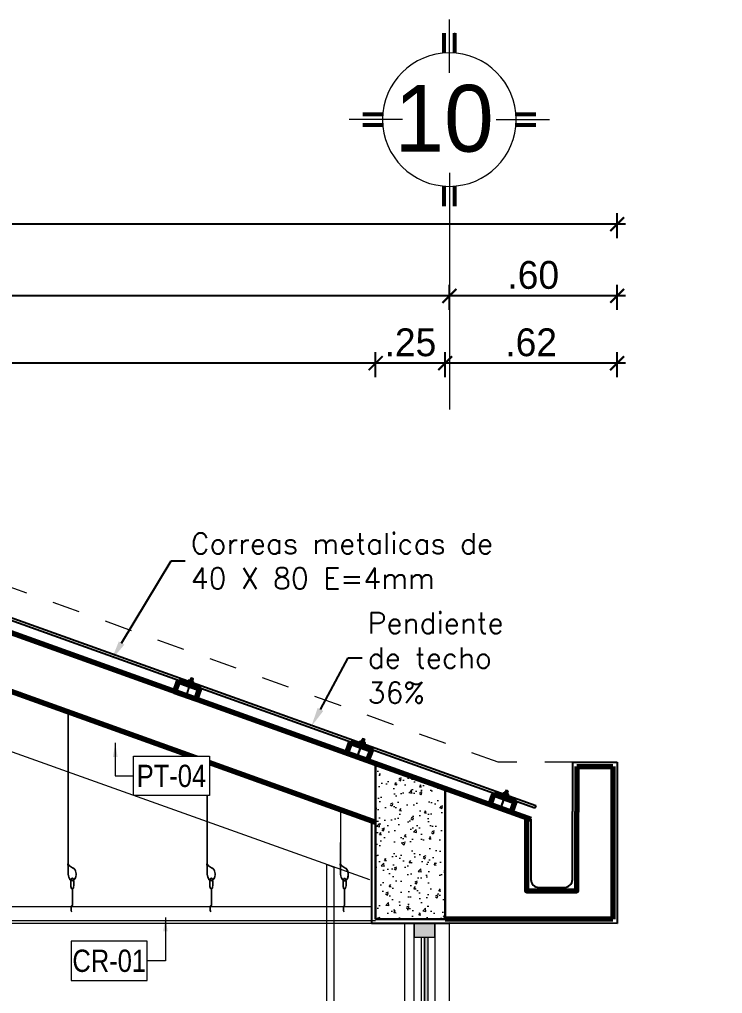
# Model space of a CAD drawing. Header units: millimetres. Extents: x -3570 to 5754, y -12788176 to 1214.
# Drawn here: x 3361.749 to 3364.277, y 1190.029 to 1193.531 of the extents above; entities that cross this region are included whole.
import ezdxf
from ezdxf import colors
from ezdxf.entities.mleader import LeaderData, LeaderLine
from ezdxf.enums import TextEntityAlignment as Align
from ezdxf.math import Vec2, Vec3

# ---------------------------------------------------------------- set-up
doc = ezdxf.new("R2010")
doc.units = ezdxf.units.MM
for name, pattern in [('ACAD_ISO04W100', [30, 24, -3, 0, -3]), ('HIDDEN2', [4.7625, 3.175, -1.5875]), ('TRAZOS1', [0.15, 0.1, -0.05])]:
    doc.linetypes.add(name, pattern=pattern)
for name, color, linetype, lineweight in [('12. VENTANAS.', 142, 'Continuous', 15), ('31. LOSA Y TECHO EN CORTE.', 7, 'Continuous', 30), ('47. MOBILIARIOS.', 253, 'Continuous', 5), ('49. EJES.', 152, 'Continuous', 5), ('55. INDICADORES - TEXTO (SOLO MÓDULOS).', 45, 'Continuous', 5), ('arrandela', 105, 'Continuous', 9), ('COLUMNAS Y PLACAS', 255, 'Continuous', 70), ('COTAS', 7, 'Continuous', 0), ('PROYECCION', 1, 'HIDDEN2', 9), ('SGE_0.05', 8, 'Continuous', 0), ('SGE_0.13', 6, 'Continuous', 13), ('SGE_MUROS BAJOS', 2, 'Continuous', 20), ('SGE_PUERTAS', 1, 'Continuous', 5), ('SGE_TEXTO-CHICOS-03', 3, 'Continuous', 9), ('TEXTOS', 2, 'Continuous', 20), ('TEXTOS-CHICOS-03', 3, 'Continuous', 5)]:
    doc.layers.add(name, color=color, linetype=linetype, lineweight=lineweight)
doc.layers.add('PARA CORTES ARQ', color=251, linetype='Continuous')
doc.styles.add('ESC 1-50 C', font='arial.ttf', dxfattribs={"height": 0.075})
doc.styles.add('nemi', font='GOTHIC.TTF')
doc.styles.add('SIMPLEX 50', font='simplex.shx', dxfattribs={"width": 0.6, "height": 0.08})
doc.styles.add('TEXTOS 20', font='ARIALN.TTF', dxfattribs={"height": 0.08})
doc.dimstyles.new('COTA NEMI', dxfattribs={"dimscale": 0, "dimtxt": 0.1, "dimasz": 0.05, "dimexe": 0.04, "dimexo": 0.1, "dimgap": 0.022, "dimtad": 2, "dimtih": 1, "dimtoh": 1, "dimzin": 5, "dimdsep": 46, "dimtxsty": 'nemi', "dimblk": 'ARCHTICK', "dimcen": 0, "dimdle": 0.03, "dimclrd": 1, "dimclre": 1, "dimclrt": 256, "dimaunit": 1, "dimazin": 0, "dimtfac": 1, "dimtix": 1, "dimtmove": 0, "dimatfit": 3, "dimldrblk": 'ARCHTICK', "dimfxl": 0.05, "dimfxlon": 1, "dimtolj": 1, "dimtzin": 0, "dimlwd": -1, "dimlwe": -1, "dimarcsym": 0})
doc.dimstyles.new('ESC G 1.50', dxfattribs={"dimtxt": 0.08, "dimasz": 0.08, "dimexe": 0.08, "dimexo": 0.05, "dimgap": 0.02, "dimtad": 2, "dimtih": 1, "dimtoh": 1, "dimzin": 1, "dimdsep": 46, "dimtxsty": 'SIMPLEX 50', "dimblk": 'ARCHTICK', "dimcen": 0, "dimdle": 0.06, "dimclrd": 256, "dimclre": 256, "dimclrt": 256, "dimadec": 0, "dimazin": 0, "dimtfac": 1, "dimtix": 1, "dimtmove": 2, "dimatfit": 3, "dimfxl": 0.5, "dimfxlon": 1, "dimlwd": -1, "dimlwe": -1, "dimarcsym": 0})

# ---------------------------------------------------------------- blocks, each defined once
blk = doc.blocks.new('*U340')
at = {"layer": '49. EJES.', "ltscale": 0.01}
for p, q in [((0, 0.9326), (0, 1.1246)), ((-0.0192, 1.0038), (-0.0192, 1.076)), ((0.2392, 0.7838), (0.3114, 0.7838)), ((-0.168, 0.7646), (-0.36, 0.7646)), ((-0.2392, 0.7454), (-0.3114, 0.7454)), ((0.168, 0.7646), (0.36, 0.7646)), ((0, 0.5726), (0, 0.4446)), ((0.0192, 0.5254), (0.0192, 0.4532))]:
    blk.add_line(p, q, dxfattribs=at)
at = {"layer": '49. EJES.'}
blk.add_line((0, 0.4446), (0, -0.2777), dxfattribs=at)
at = {"layer": '49. EJES.', "ltscale": 0.01, "const_width": 0.0144}
for points in [[(-0.0192, 1.0038), (-0.0192, 1.076)], [(0.0192, 1.0038), (0.0192, 1.076)], [(-0.2392, 0.7838), (-0.3114, 0.7838)], [(0.2392, 0.7838), (0.3114, 0.7838)], [(-0.2392, 0.7454), (-0.3114, 0.7454)], [(0.2392, 0.7454), (0.3114, 0.7454)], [(-0.0192, 0.5254), (-0.0192, 0.4532)], [(0.0192, 0.5254), (0.0192, 0.4532)]]:
    blk.add_lwpolyline(points, dxfattribs=at)
at = {"layer": '49. EJES.', "ltscale": 0.01}
blk.add_circle((0, 0.7646), 0.24, dxfattribs=at)
blk = doc.blocks.new('_ArchTick')
at = {"color": 0, "linetype": 'Continuous', "const_width": 0.15}
blk.add_lwpolyline([(-0.5, -0.5), (0.5, 0.5)], dxfattribs=at)
blk = doc.blocks.new('*D385')
at = {"color": 1, "transparency": 16777216}
for p, q in [((3364.9944, 1189.501), (3364.9944, 1190.3108)), ((3365.0342, 1190.2808), (3365.0344, 1190.2808)), ((3364.9444, 1189.531), (3365.0344, 1189.531))]:
    blk.add_line(p, q, dxfattribs=at)
at = {"layer": 'Defpoints', "color": 0, "lineweight": 30, "transparency": 16777216}
for p in [(3363.8977, 1190.2808, 472.209), (3364.9944, 1190.2808), (3364.5412, 1189.531)]:
    blk.add_point(p, dxfattribs=at)
at = {"color": 1, "transparency": 16777216, "xscale": 0.05, "yscale": 0.05, "zscale": 0.05}
for p, rotation in [((3364.9944, 1190.2808), 90), ((3364.9944, 1189.531), 270)]:
    blk.add_blockref('_ArchTick', p, dxfattribs=dict(at, rotation=rotation))
at = {"transparency": 16777216, "insert": (3365.1034, 1189.9059), "char_height": 0.1, "attachment_point": 5, "style": 'nemi'}
blk.add_mtext('\\A1;.75', dxfattribs=at)
blk = doc.blocks.new('*D387')
at = {"color": 1, "transparency": 16777216}
for p, q in [((3363.2948, 1192.4872), (3363.2948, 1192.5772)), ((3363.8977, 1192.4872), (3363.8977, 1192.5772)), ((3363.9277, 1192.5372), (3363.2648, 1192.5372))]:
    blk.add_line(p, q, dxfattribs=at)
at = {"layer": 'Defpoints', "color": 0, "lineweight": 30, "transparency": 16777216}
for p in [(3363.2948, 1192.5372), (3363.2948, 1192.295), (3363.8977, 1190.8599)]:
    blk.add_point(p, dxfattribs=at)
at = {"color": 1, "transparency": 16777216, "xscale": 0.05, "yscale": 0.05, "zscale": 0.05, "rotation": 180}
blk.add_blockref('_ArchTick', (3363.2948, 1192.5372), dxfattribs=at)
at = {"color": 1, "transparency": 16777216, "xscale": 0.05, "yscale": 0.05, "zscale": 0.05}
blk.add_blockref('_ArchTick', (3363.8977, 1192.5372), dxfattribs=at)
at = {"transparency": 16777216, "insert": (3363.5963, 1192.6117), "char_height": 0.1, "attachment_point": 5, "style": 'nemi'}
blk.add_mtext('\\A1;.60', dxfattribs=at)
blk = doc.blocks.new('*D388')
at = {"color": 1, "transparency": 16777216}
for p, q in [((3359.5386, 1192.577), (3359.5386, 1192.5772)), ((3363.2948, 1192.4872), (3363.2948, 1192.5772)), ((3363.3248, 1192.5372), (3359.5086, 1192.5372))]:
    blk.add_line(p, q, dxfattribs=at)
at = {"layer": 'Defpoints', "color": 0, "lineweight": 30, "transparency": 16777216}
for p in [(3359.5386, 1192.5372), (3359.5386, 1192.3984, 99.1142), (3363.2948, 1192.3495)]:
    blk.add_point(p, dxfattribs=at)
at = {"color": 1, "transparency": 16777216, "xscale": 0.05, "yscale": 0.05, "zscale": 0.05, "rotation": 180}
blk.add_blockref('_ArchTick', (3359.5386, 1192.5372), dxfattribs=at)
at = {"color": 1, "transparency": 16777216, "xscale": 0.05, "yscale": 0.05, "zscale": 0.05}
blk.add_blockref('_ArchTick', (3363.2948, 1192.5372), dxfattribs=at)
at = {"transparency": 16777216, "insert": (3361.4167, 1192.6117), "char_height": 0.1, "attachment_point": 5, "style": 'nemi'}
blk.add_mtext('\\A1;3.76', dxfattribs=at)
blk = doc.blocks.new('*D390')
at = {"color": 1, "transparency": 16777216}
for p, q in [((3358.9386, 1192.745), (3358.9386, 1192.835)), ((3363.8977, 1192.745), (3363.8977, 1192.835)), ((3363.9277, 1192.795), (3358.9086, 1192.795))]:
    blk.add_line(p, q, dxfattribs=at)
at = {"layer": 'Defpoints', "color": 0, "lineweight": 30, "transparency": 16777216}
for p in [(3358.9386, 1192.795), (3358.9386, 1191.296), (3363.8977, 1190.8599)]:
    blk.add_point(p, dxfattribs=at)
at = {"color": 1, "transparency": 16777216, "xscale": 0.05, "yscale": 0.05, "zscale": 0.05, "rotation": 180}
blk.add_blockref('_ArchTick', (3358.9386, 1192.795), dxfattribs=at)
at = {"color": 1, "transparency": 16777216, "xscale": 0.05, "yscale": 0.05, "zscale": 0.05}
blk.add_blockref('_ArchTick', (3363.8977, 1192.795), dxfattribs=at)
at = {"transparency": 16777216, "insert": (3361.4182, 1192.8695), "char_height": 0.1, "attachment_point": 5, "style": 'nemi'}
blk.add_mtext('\\A1;4.96', dxfattribs=at)
blk = doc.blocks.new('*D391')
at = {"color": 1, "transparency": 16777216}
for p, q in [((3363.2798, 1192.295), (3363.2798, 1192.335)), ((3363.8977, 1192.245), (3363.8977, 1192.335)), ((3363.9277, 1192.295), (3363.2498, 1192.295))]:
    blk.add_line(p, q, dxfattribs=at)
at = {"layer": 'Defpoints', "color": 0, "lineweight": 30, "transparency": 16777216}
for p in [(3363.2798, 1192.295), (3363.2798, 1192.2492), (3363.8977, 1190.8599)]:
    blk.add_point(p, dxfattribs=at)
at = {"color": 1, "transparency": 16777216, "xscale": 0.05, "yscale": 0.05, "zscale": 0.05, "rotation": 180}
blk.add_blockref('_ArchTick', (3363.2798, 1192.295), dxfattribs=at)
at = {"color": 1, "transparency": 16777216, "xscale": 0.05, "yscale": 0.05, "zscale": 0.05}
blk.add_blockref('_ArchTick', (3363.8977, 1192.295), dxfattribs=at)
at = {"transparency": 16777216, "insert": (3363.5888, 1192.3695), "char_height": 0.1, "attachment_point": 5, "style": 'nemi'}
blk.add_mtext('\\A1;.62', dxfattribs=at)
blk = doc.blocks.new('*D392')
at = {"color": 1, "transparency": 16777216}
for p, q in [((3363.0298, 1192.245), (3363.0298, 1192.335)), ((3363.2798, 1192.245), (3363.2798, 1192.335)), ((3363.3098, 1192.295), (3362.9998, 1192.295))]:
    blk.add_line(p, q, dxfattribs=at)
at = {"layer": 'Defpoints', "color": 0, "lineweight": 30, "transparency": 16777216}
for p in [(3363.0298, 1192.295), (3363.0298, 1191.9834), (3363.2798, 1191.9552)]:
    blk.add_point(p, dxfattribs=at)
at = {"color": 1, "transparency": 16777216, "xscale": 0.05, "yscale": 0.05, "zscale": 0.05, "rotation": 180}
blk.add_blockref('_ArchTick', (3363.0298, 1192.295), dxfattribs=at)
at = {"color": 1, "transparency": 16777216, "xscale": 0.05, "yscale": 0.05, "zscale": 0.05}
blk.add_blockref('_ArchTick', (3363.2798, 1192.295), dxfattribs=at)
at = {"transparency": 16777216, "insert": (3363.1548, 1192.3695), "char_height": 0.1, "attachment_point": 5, "style": 'nemi'}
blk.add_mtext('\\A1;.25', dxfattribs=at)
blk = doc.blocks.new('*D393')
at = {"color": 1, "transparency": 16777216}
for p, q in [((3359.8039, 1192.295), (3359.8039, 1192.335)), ((3363.0298, 1192.245), (3363.0298, 1192.335)), ((3363.0598, 1192.295), (3359.7739, 1192.295))]:
    blk.add_line(p, q, dxfattribs=at)
at = {"layer": 'Defpoints', "color": 0, "lineweight": 30, "transparency": 16777216}
for p in [(3359.8039, 1192.295), (3359.8039, 1192.253), (3363.0298, 1191.9834)]:
    blk.add_point(p, dxfattribs=at)
at = {"color": 1, "transparency": 16777216, "xscale": 0.05, "yscale": 0.05, "zscale": 0.05, "rotation": 180}
blk.add_blockref('_ArchTick', (3359.8039, 1192.295), dxfattribs=at)
at = {"color": 1, "transparency": 16777216, "xscale": 0.05, "yscale": 0.05, "zscale": 0.05}
blk.add_blockref('_ArchTick', (3363.0298, 1192.295), dxfattribs=at)
at = {"transparency": 16777216, "insert": (3361.4168, 1192.3695), "char_height": 0.1, "attachment_point": 5, "style": 'nemi'}
blk.add_mtext('\\A1;3.23', dxfattribs=at)
blk = doc.blocks.new('*U303')
blk.add_wipeout([(0.075, 0.75), (0, 0.75), (0, 0), (0.075, 0)])
at = {"layer": '12. VENTANAS.'}
h = blk.add_hatch(color=251, dxfattribs=at)
h.dxf.hatch_style = 1
h.paths.add_polyline_path([(0, 0.7), (0, 0.75), (0.075, 0.75), (0.075, 0.7)])
at = {"layer": '12. VENTANAS.', "lineweight": 0}
h = blk.add_hatch(color=156, dxfattribs=at)
h.dxf.hatch_style = 1
h.paths.add_polyline_path([(0.0263, 0.7), (0.0263, 0.05), (0.0362, 0.05), (0.0362, 0.7)])
at = {"layer": '12. VENTANAS.'}
h = blk.add_hatch(color=251, dxfattribs=at)
h.dxf.hatch_style = 1
h.paths.add_polyline_path([(0, 0), (0, 0.05), (0.075, 0.05), (0.075, 0)])
at = {"layer": '12. VENTANAS.', "color": 252, "linetype": 'Continuous', "lineweight": 9}
blk.add_lwpolyline([(0.075, 0.05), (0.075, 0.75), (0, 0.75), (0, 0.05)], close=True, dxfattribs=at)
at = {"layer": '12. VENTANAS.', "color": 8, "linetype": 'Continuous', "lineweight": 13}
for points in [[(0, 0.7), (0, 0.75), (0.075, 0.75), (0.075, 0.7)], [(0, 0), (0, 0.05), (0.075, 0.05), (0.075, 0)]]:
    blk.add_lwpolyline(points, close=True, dxfattribs=at)
at = {"layer": '12. VENTANAS.', "color": 150, "lineweight": 5, "ltscale": 0.5}
for points in [[(0.0263, 0.7), (0.0263, 0.05), (0.0362, 0.05), (0.0362, 0.7), (0.0263, 0.7)], [(0.0387, 0.7), (0.0387, 0.05), (0.0487, 0.05), (0.0487, 0.7), (0.0387, 0.7)]]:
    blk.add_lwpolyline(points, dxfattribs=at)
blk = doc.blocks.new('*D397')
at = {"color": 1, "transparency": 16777216}
for p, q in [((3364.9944, 1190.2508), (3364.9944, 1190.8958)), ((3364.9444, 1190.8658), (3365.0344, 1190.8658)), ((3365.0342, 1190.2808), (3365.0344, 1190.2808))]:
    blk.add_line(p, q, dxfattribs=at)
at = {"layer": 'Defpoints', "color": 0, "lineweight": 30, "transparency": 16777216}
for p in [(3364.4745, 1190.8658), (3364.9944, 1190.8658), (3363.8977, 1190.2808, 472.209)]:
    blk.add_point(p, dxfattribs=at)
at = {"color": 1, "transparency": 16777216, "xscale": 0.05, "yscale": 0.05, "zscale": 0.05}
for p, rotation in [((3364.9944, 1190.8658), 90), ((3364.9944, 1190.2808), 270)]:
    blk.add_blockref('_ArchTick', p, dxfattribs=dict(at, rotation=rotation))
at = {"transparency": 16777216, "insert": (3365.1021, 1190.5733), "char_height": 0.1, "attachment_point": 5, "style": 'nemi'}
blk.add_mtext('\\A1;.59', dxfattribs=at)
blk = doc.blocks.new('clavito')
at = {"layer": 'arrandela'}
blk.add_hatch(color=256, dxfattribs=at).paths.add_polyline_path([(-0.0095, 0.0212, 0.225006), (0.0095, 0.0212, 0.225006)])
h = blk.add_hatch(dxfattribs=at)
h.set_pattern_fill('ANSI31', color=256, scale=0.0005, style=0)
h.set_pattern_definition([(45, (960.809015, -308.7578553), (-0.0011225320151, 0.0011225320151), [])])
edge = h.paths.add_edge_path()
edge.add_arc((0.0028, -0.0383), 0.000397, 270, 360, ccw=False)
edge.add_line((0.0028, -0.0387), (0.0028, -0.0387))
edge.add_arc((0.0028, -0.0391), 0.000397, 90, 180)
edge.add_line((0.0024, -0.0391), (0.0024, -0.0882))
edge.add_arc((0, -0.0882), 0.00238, -90, 0, ccw=False)
edge.add_arc((0, -0.0882), 0.00238, 180, 270, ccw=False)
edge.add_line((-0.0024, -0.0882), (-0.0024, -0.0391))
edge.add_arc((-0.0028, -0.0391), 0.000397, 0, 90)
edge.add_line((-0.0028, -0.0387), (-0.0028, -0.0387))
edge.add_arc((-0.0028, -0.0383), 0.000397, 180, 270, ccw=False)
edge.add_arc((0, -0.0258), 0.0129, 255.74962, 284.25038)
for points in [[(-0.0208, 0), (-0.0208, 0.0053), (-0.0095, 0.0122)], [(-0.0208, 0.0053), (0.0208, 0.0053)], [(-0.0208, 0), (0.0208, 0)], [(-0.0095, 0.0276), (-0.0095, 0.0153)], [(-0.0095, 0.0212), (-0.0095, 0.0122)], [(-0.0032, 0.0131), (-0.0032, -0.0383)], [(0.0032, -0.0383), (0.0032, 0.0131)], [(0.0095, 0.0276), (0.0095, 0.0153)], [(0.0095, 0.0212), (0.0095, 0.0122)], [(0.0095, 0.0122), (0.0208, 0.0053), (0.0208, 0)]]:
    blk.add_lwpolyline(points, dxfattribs=at)
blk.add_lwpolyline([(-0.0095, 0.0195), (0.0095, 0.0195), (0.0095, 0.0131), (-0.0095, 0.0131)], close=True, dxfattribs=at)
blk.add_lwpolyline([(0.0032, -0.0383, -0.414214), (0.0028, -0.0387), (0.0028, -0.0387, 0.414214), (0.0024, -0.0391), (0.0024, -0.0882), (0.0024, -0.0882, -0.414214), (0, -0.0905), (0, -0.0905, -0.414214), (-0.0024, -0.0882), (-0.0024, -0.0882), (-0.0024, -0.0391, 0.414214), (-0.0028, -0.0387), (-0.0028, -0.0387, -0.414214), (-0.0032, -0.0383, 0.125003)], format="xyb", close=True, dxfattribs=at)
for centre, radius, start, end in [((0, 0.0075), 0.0222, 64.63861, 115.36139), ((0, 0.0477), 0.0222, 244.63861, 295.36139), ((0, 0.0477), 0.023, 245.58528, 294.41472), ((0, 0.0011), 0.0222, 64.63861, 115.36139), ((0, 0.0413), 0.0222, 244.63861, 295.36139), ((0, 0.0443), 0.0305, 251.82923, 288.17077), ((0, 0.0413), 0.0305, 251.82923, 288.17077)]:
    blk.add_arc(centre, radius, start, end, dxfattribs=at)
blk = doc.blocks.new('x1x01x2xx2')
at = {"layer": '31. LOSA Y TECHO EN CORTE.', "lineweight": 0, "true_color": 0x939598}
h = blk.add_hatch(dxfattribs=at)
h.set_pattern_fill('AR-CONC', color=252, scale=0.00049)
h.set_pattern_definition([(50, (-398.379994, -2095.51684), (0.0892704878, -0.007810152), [0.0093345, -0.1026795]), (355, (-398.37999, -2095.51684), (-0.0172692765, 0.0936178542), [0.0074676, -0.0821438862]), (100.4514447, (-398.372555, -2095.51749), (0.072001211, 0.0858076984), [0.0079331043, -0.08726422]), (46.1842, (-398.37999, -2095.49195), (0.13282873, -0.0206007407), [0.01400175, -0.15401925]), (96.6355576, (-398.36893, -2095.49366), (0.1163280257, 0.121238801), [0.0118996613, -0.130896448]), (351.184151, (-398.38, -2095.49195), (0.116328026, 0.121238801), [0.011201384, -0.1232152686]), (21, (-398.36755, -2095.49817), (0.0742910517, -0.0501099471), [0.0093345, -0.1026795]), (326, (-398.36755, -2095.49817), (0.030282994, 0.0902521034), [0.0074676, -0.0821436]), (71.451445, (-398.36136, -2095.50234), (0.1045740454, 0.0401421568), [0.0079331043, -0.0872640694]), (37.5, (-398.379994, -2095.516837), (0.0015134156, 0.04143196905), [0, -0.08114792, 0, -0.0833882, 0, -0.08245475]), (7.5, (-398.379994, -2095.516837), (0.0327416346, 0.04908848166), [0, -0.04754372, 0, -0.07928102, 0, -0.03142615]), (327.5, (-398.40775, -2095.516837), (0.06643939163, -0.00280708456), [0, -0.031115, 0, -0.0970788, 0, -0.1288161]), (317.5, (-398.420195, -2095.51684), (0.0725832989, 0.0124589806), [0, -0.0404495, 0, -0.06447028, 0, -0.0914781])])
h.paths.add_polyline_path([(1079.3239, 300.5807), (1079.5739, 300.5807), (1079.5739, 301.0505), (1079.3239, 301.1403)])
at = {"color": 251, "true_color": 0x636466}
for p, q in [((1077.7948, 301.7437), (1079.8993, 300.9894)), ((1079.8959, 300.9799), (1077.795, 301.733))]:
    blk.add_line(p, q, dxfattribs=at)
at = {"color": 18, "true_color": 0x000000}
for p, q in [((1080.0318, 301.1446, 118.0523), (1080.0318, 300.9683, 118.0523)), ((1080.0318, 301.1446), (1080.1918, 301.1446)), ((1080.1918, 300.5655, 472.209), (1079.5888, 300.5657))]:
    blk.add_line(p, q, dxfattribs=at)
at = {"color": 18, "true_color": 0x000000, "elevation": 118.0523}
for points in [[(1080.1918, 301.1446), (1080.1918, 300.7502)], [(1080.1918, 301.1446), (1080.1918, 300.5655)]]:
    blk.add_lwpolyline(points, dxfattribs=at)
at = {"color": 251, "true_color": 0x636466}
blk.add_lwpolyline([(1079.8994, 300.9894), (1079.8959, 300.9799)], dxfattribs=at)
at = {"color": 18, "true_color": 0x000000}
for points in [[(1080.0316, 300.7223), (1080.0318, 300.9683)], [(1079.8816, 300.9399), (1079.8816, 300.7228)], [(1079.9104, 300.6946), (1080.0029, 300.6946)]]:
    blk.add_lwpolyline(points, dxfattribs=at)
blk.add_lwpolyline([(1079.8816, 300.7228, 0.380341), (1079.9104, 300.6946), (1080.0001, 300.6946, 0.410247), (1080.0317, 300.723), (1080.0317, 300.7268)], format="xyb", dxfattribs=at)
at = {"layer": 'COLUMNAS Y PLACAS', "color": 9, "true_color": 0xc7c8ca}
for p, q in [((1077.7958, 301.6892), (1079.8816, 300.9399)), ((1077.797, 301.4774), (1079.3239, 300.9289)), ((1080.0468, 301.1296, -34901.5225), (1080.0468, 300.9655, -1052136.1101)), ((1080.0468, 301.1296, 0), (1080.1768, 301.1296, 0)), ((1080.1768, 301.1296, 118.0523), (1080.1768, 300.5805, 118.0523)), ((1080.1768, 300.5805, 118.0523), (1079.5739, 300.5807))]:
    blk.add_line(p, q, dxfattribs=at)
at = {"layer": 'COLUMNAS Y PLACAS', "lineweight": -3}
for p, q in [((1080.0468, 301.1296, 118.0523), (1080.0468, 300.9683, 118.0523)), ((1080.0468, 301.1296), (1080.1768, 301.1296))]:
    blk.add_line(p, q, dxfattribs=at)
at = {"layer": 'COLUMNAS Y PLACAS', "color": 9, "true_color": 0xc7c8ca}
for points in [[(1078.6152, 301.4359), (1078.6905, 301.4089), (1078.677, 301.3713), (1078.6017, 301.3983), (1078.6152, 301.4359)], [(1079.2333, 301.2153), (1079.3086, 301.1882), (1079.2951, 301.1506), (1079.2198, 301.1776), (1079.2333, 301.2153)], [(1079.7488, 301.0301), (1079.8241, 301.0031), (1079.8106, 300.9654), (1079.7353, 300.9924), (1079.7488, 301.0301)], [(1079.8666, 300.9459), (1079.8666, 300.6824), (1080.0466, 300.6824), (1080.0468, 300.9683)]]:
    blk.add_lwpolyline(points, dxfattribs=at)
at = {"layer": 'COTAS', "color": 9, "true_color": 0xc7c8ca}
for points in [[(1078.0467, 301.398), (1078.0478, 301.3984)], [(1079.324, 300.6536), (1079.3239, 300.6537)]]:
    blk.add_lwpolyline(points, dxfattribs=at)
at = {"layer": 'PARA CORTES ARQ', "color": 1, "lineweight": 30}
blk.add_lwpolyline([(1079.3239, 301.1403), (1079.3239, 300.5807), (1079.5739, 300.5807), (1079.5739, 301.0505)], close=True, dxfattribs=at)
at = {"layer": 'PARA CORTES ARQ', "color": 3}
blk.add_lwpolyline([(1079.3093, 300.9341), (1079.3089, 300.5657), (1079.5889, 300.5657), (1079.5889, 300.5657)], dxfattribs=at)
at = {"layer": 'PROYECCION', "linetype": 'TRAZOS1'}
blk.add_line((1079.7641, 301.1446), (1077.7998, 301.8501), dxfattribs=at)
blk.add_lwpolyline([(1080.0318, 301.1446), (1079.7641, 301.1446)], dxfattribs=at)
at = {"layer": 'SGE_0.05', "lineweight": 0}
blk.add_lwpolyline([(1079.3239, 300.6259), (1079.324, 300.6259)], dxfattribs=at)
at = {"layer": 'SGE_0.13', "color": 251, "lineweight": 0, "true_color": 0x636466}
blk.add_arc((1080.0015, 300.7248), 0.0302, 272.6681, 355.2733, dxfattribs=at)
at = {"layer": 'arrandela'}
for p, xscale, yscale, zscale, rotation in [((1078.6596, 301.434), -0.5000000000000019, 0.5000000000000019, 0.500000000000002, 341.9270383155206), ((1079.2759, 301.2156), 0.5000000000000018, 0.5000000000000018, 0.5000000000000018, 340.2582761806129), ((1079.7911, 301.0296), 0.5000000000000018, 0.5000000000000018, 0.5000000000000018, 340.2582761806129)]:
    blk.add_blockref('clavito', p, dxfattribs=dict(at, xscale=xscale, yscale=yscale, zscale=zscale, rotation=rotation))
at = {"layer": 'SGE_TEXTO-CHICOS-03'}
ml = blk.add_multileader_mtext('Standard', dxfattribs=at)
ml.set_content('{\\Fromans|c0;Correas metalicas de 40 X 80\\~E=4mm}', color=256, style='ESC 1-50 C')
ml.set_leader_properties()
ml.build(insert=Vec2(0, 0))
ml.multileader.update_dxf_attribs({"text_left_attachment_type": 2, "text_right_attachment_type": 2, "dogleg_length": 0.1, "arrow_head_size": 0.07})
ctx = ml.context
ctx.base_point, ctx.char_height, ctx.arrow_head_size, ctx.landing_gap_size, ctx.plane_origin = Vec3(1078.6394, 301.8688, -99722446.6615), 0.075, 0.07, 0.02, Vec3(1078.6712, 301.6298, -99722446.6615)
ctx.left_attachment, ctx.right_attachment = 2, 2
notes = []
notes.append((ctx, [(1, (1, 1, 0), (1078.5894, 301.8688, -99722446.6615), (1, 0), 0.05, [(0, [(1078.3742, 301.5134, -99722446.6615)], 0, [])])]))
ctx.mtext.insert, ctx.mtext.width, ctx.mtext.flow_direction = Vec3(1078.6594, 301.9688, -99722446.6615), 1.247246, 5
ml = blk.add_multileader_mtext('Standard', dxfattribs=at)
ml.set_content('{\\Fromans|c0;Pendiente de techo 36%} ', color=256, style='ESC 1-50 C')
ml.set_leader_properties()
ml.build(insert=Vec2(0, 0))
ml.multileader.update_dxf_attribs({"text_left_attachment_type": 2, "text_right_attachment_type": 2, "dogleg_length": 0.1, "arrow_head_size": 0.07})
ctx = ml.context
ctx.base_point, ctx.char_height, ctx.arrow_head_size, ctx.landing_gap_size, ctx.plane_origin = Vec3(1079.2752, 301.5203, -99722347.5473), 0.075, 0.07, 0.02, Vec3(1079.3071, 301.2813, -99722347.5473)
ctx.left_attachment, ctx.right_attachment = 2, 2
notes.append((ctx, [(1, (1, 1, 0), (1079.2252, 301.5203, -99722347.5473), (1, 0), 0.05, [(0, [(1079.0925, 301.2731, -99722347.5473)], 0, [])])]))
ctx.mtext.insert, ctx.mtext.width, ctx.mtext.flow_direction = Vec3(1079.2952, 301.6828, -99722347.5473), 0.692848, 5
for ctx, leaders in notes:
    for number, flags, end, landing, length, lines in leaders:
        leader = LeaderData()
        leader.index, (leader.has_last_leader_line, leader.has_dogleg_vector, leader.attachment_direction) = number, flags
        leader.last_leader_point, leader.dogleg_vector, leader.dogleg_length = Vec3(end), Vec3(landing), length
        for number, points, colour, breaks in lines:
            line = LeaderLine()
            line.index, line.vertices, line.color, line.breaks = number, Vec3.list(points), colors.encode_raw_color(colour), breaks
            leader.lines.append(line)
        ctx.leaders.append(leader)
blk = doc.blocks.new('*U323')
blk.add_wipeout([(-0.3912, -0.1587), (-0.3912, -0.3006), (-0.1184, -0.3006), (-0.1184, -0.1587)]).dxf.layer = '55. INDICADORES - TEXTO (SOLO MÓDULOS).'
at = {"layer": '55. INDICADORES - TEXTO (SOLO MÓDULOS).'}
blk.add_lwpolyline([(-0.3912, -0.3006), (-0.1184, -0.3006), (-0.1184, -0.1587), (-0.3912, -0.1587)], close=True, dxfattribs=at)
at = {"layer": '55. INDICADORES - TEXTO (SOLO MÓDULOS).', "style": 'TEXTOS 20'}
blk.add_attdef('ITEM', text='', height=0.08, dxfattribs=at).set_placement((-0.2548, -0.2297), align=Align.MIDDLE_CENTER)
at = {"layer": '55. INDICADORES - TEXTO (SOLO MÓDULOS).'}
blk.add_leader([(-0.0529, -0.0744), (-0.0529, -0.2297), (-0.1184, -0.2297)], dimstyle='ESC G 1.50', override={"dimasz": 0.05}, dxfattribs=at)
blk = doc.blocks.new('*U306')
blk.add_wipeout([(-0.3912, -0.1587), (-0.3912, -0.3006), (-0.1184, -0.3006), (-0.1184, -0.1587)]).dxf.layer = '55. INDICADORES - TEXTO (SOLO MÓDULOS).'
at = {"layer": '55. INDICADORES - TEXTO (SOLO MÓDULOS).'}
blk.add_lwpolyline([(-0.3912, -0.3006), (-0.1184, -0.3006), (-0.1184, -0.1587), (-0.3912, -0.1587)], close=True, dxfattribs=at)
at = {"layer": '55. INDICADORES - TEXTO (SOLO MÓDULOS).', "style": 'TEXTOS 20'}
blk.add_attdef('ITEM', text='', height=0.08, dxfattribs=at).set_placement((-0.2548, -0.2297), align=Align.MIDDLE_CENTER)
at = {"layer": '55. INDICADORES - TEXTO (SOLO MÓDULOS).'}
blk.add_leader([(-0.0529, -0.1112), (-0.0529, -0.2297), (-0.1184, -0.2297)], dimstyle='ESC G 1.50', override={"dimasz": 0.05}, dxfattribs=at)

msp = doc.modelspace()

# ---------------------------------------------------------------- linework, layer by layer
at = {"layer": 'COTAS', "color": 9, "true_color": 0xc7c8ca}
for p, q in [((3363.1348, 1189.531), (3363.1348, 1190.281)), ((3363.2948, 1189.531), (3363.2948, 1190.281))]:
    msp.add_line(p, q, dxfattribs=at)
msp.add_lwpolyline([(3363.0086, 1190.437), (3361.4885, 1190.9803)], dxfattribs=at)
msp.add_lwpolyline([(3362.8798, 1187.431), (3362.8548, 1187.431), (3362.8548, 1190.492), (3362.8798, 1190.483)], close=True, dxfattribs=at)
at = {"layer": 'SGE_0.05', "lineweight": 0}
msp.add_lwpolyline([(3361.3691, 1190.3412), (3363.0149, 1190.3412)], dxfattribs=at)
at = {"layer": 'SGE_MUROS BAJOS'}
for points in [[(3361.3691, 1190.291), (3363.0298, 1190.2913)], [(3361.3691, 1190.281), (3363.0298, 1190.281)]]:
    msp.add_lwpolyline(points, dxfattribs=at)
at = {"layer": 'SGE_PUERTAS', "transparency": 16777216}
for p, q in [((3361.9235, 1191.0397), (3361.9235, 1190.4572)), ((3361.9246, 1191.0393), (3361.9246, 1190.4572)), ((3362.4232, 1190.8611), (3362.4232, 1190.4572)), ((3362.4243, 1190.8607), (3362.4243, 1190.4572)), ((3362.903, 1190.6895), (3362.9023, 1190.457)), ((3362.9036, 1190.6893), (3362.9034, 1190.457)), ((3361.943, 1190.4782), (3361.922, 1190.4918)), ((3361.9224, 1190.4953), (3361.9267, 1190.4928)), ((3361.9224, 1190.4928), (3361.9269, 1190.4903)), ((3361.9269, 1190.4903), (3361.9438, 1190.4796)), ((3362.4427, 1190.4782), (3362.4217, 1190.4918)), ((3362.4221, 1190.4928), (3362.4267, 1190.4903)), ((3362.4222, 1190.4953), (3362.4265, 1190.4928)), ((3362.4267, 1190.4903), (3362.4435, 1190.4796)), ((3362.9218, 1190.478), (3362.9008, 1190.4915)), ((3362.9013, 1190.4951), (3362.9056, 1190.4926)), ((3362.9013, 1190.4925), (3362.9058, 1190.49)), ((3362.9058, 1190.49), (3362.9227, 1190.4794)), ((3361.9384, 1190.4036), (3361.9384, 1190.3459)), ((3361.9395, 1190.4034), (3361.9395, 1190.3448)), ((3362.4381, 1190.4036), (3362.4381, 1190.3459)), ((3362.4392, 1190.4034), (3362.4392, 1190.3448)), ((3362.9172, 1190.4034), (3362.9172, 1190.3457)), ((3362.9184, 1190.4032), (3362.9184, 1190.3446))]:
    msp.add_line(p, q, dxfattribs=at)
for centre, radius, start, end in [((3361.9221, 1190.4923), 0.000552, 61.0434, 250.3828), ((3361.9226, 1190.4947), 0.000658, 101.6847, 251.5706), ((3361.9804, 1190.5935), 0.1151, 239.7047, 242.6061), ((3361.9272, 1190.4907), 0.000559, 241.0434, 62.1435), ((3362.4219, 1190.4923), 0.000552, 61.0434, 250.3828), ((3362.4223, 1190.4947), 0.000658, 101.6847, 251.5706), ((3362.4802, 1190.5935), 0.1151, 239.7047, 242.6061), ((3362.4269, 1190.4907), 0.000559, 241.0434, 62.1435), ((3362.901, 1190.492), 0.000552, 61.0434, 250.3828), ((3362.9014, 1190.4945), 0.000658, 101.6847, 251.5706), ((3362.9593, 1190.5933), 0.1151, 239.7047, 242.6061), ((3362.9061, 1190.4905), 0.000559, 241.0434, 62.1435)]:
    msp.add_arc(centre, radius, start, end, dxfattribs=at)
for centre in [(3361.9393, 1190.4237), (3362.439, 1190.4237), (3362.9182, 1190.4235)]:
    msp.add_ellipse(centre, major_axis=(0.0002, -0.0192), ratio=0.235694, dxfattribs=at)
for centre in [(3361.9393, 1190.3328), (3362.4391, 1190.3328), (3362.9182, 1190.3326)]:
    msp.add_ellipse(centre, major_axis=(0.0001, -0.012), ratio=0.377191, start_param=3.087969, end_param=5.685396, dxfattribs=at)
for points, knots in [([(3361.9235, 1190.4572, 0), (3361.9238, 1190.4437, 0), (3361.9326, 1190.431, 0), (3361.9488, 1190.436, 0), (3361.9539, 1190.4464, 0), (3361.9539, 1190.4572, 0), (3361.9539, 1190.4654, 0), (3361.9511, 1190.4735, 0), (3361.9456, 1190.4786, 0), (3361.9447, 1190.4792, 0), (3361.9438, 1190.4796, 0)], [1.572154, 1.572154, 1.572154, 1.572154, 3.330309, 3.330309, 4.712389, 4.712389, 4.712389, 5.763453, 5.763453, 5.956191, 5.956191, 5.956191, 5.956191]), ([(3361.9246, 1190.4572, 0), (3361.9248, 1190.4491, 0), (3361.929, 1190.4418, 0), (3361.9416, 1190.4294, 0), (3361.9542, 1190.4442, 0), (3361.9519, 1190.469, 0), (3361.9478, 1190.4757, 0), (3361.943, 1190.4782, 0)], [1.572154, 1.572154, 1.572154, 1.572154, 2.667816, 2.667816, 4.859141, 4.859141, 5.990268, 5.990268, 5.990268, 5.990268]), ([(3362.4232, 1190.4572, 0), (3362.4235, 1190.4437, 0), (3362.4323, 1190.431, 0), (3362.4485, 1190.436, 0), (3362.4537, 1190.4464, 0), (3362.4537, 1190.4572, 0), (3362.4537, 1190.4654, 0), (3362.4508, 1190.4735, 0), (3362.4453, 1190.4786, 0), (3362.4445, 1190.4792, 0), (3362.4435, 1190.4796, 0)], [1.572154, 1.572154, 1.572154, 1.572154, 3.330309, 3.330309, 4.712389, 4.712389, 4.712389, 5.763453, 5.763453, 5.956191, 5.956191, 5.956191, 5.956191]), ([(3362.4243, 1190.4572, 0), (3362.4245, 1190.4491, 0), (3362.4288, 1190.4418, 0), (3362.4414, 1190.4294, 0), (3362.454, 1190.4442, 0), (3362.4516, 1190.469, 0), (3362.4475, 1190.4757, 0), (3362.4427, 1190.4782, 0)], [1.572154, 1.572154, 1.572154, 1.572154, 2.667816, 2.667816, 4.859141, 4.859141, 5.990268, 5.990268, 5.990268, 5.990268]), ([(3362.9024, 1190.457), (3362.9027, 1190.4435), (3362.9115, 1190.4308), (3362.9277, 1190.4358), (3362.9328, 1190.4462), (3362.9328, 1190.457), (3362.9328, 1190.4652), (3362.93, 1190.4733), (3362.9245, 1190.4783), (3362.9236, 1190.4789), (3362.9227, 1190.4794)], [1.572154, 1.572154, 1.572154, 1.572154, 3.330309, 3.330309, 4.712389, 4.712389, 4.712389, 5.763453, 5.763453, 5.956191, 5.956191, 5.956191, 5.956191]), ([(3362.9035, 1190.457), (3362.9037, 1190.4489), (3362.9079, 1190.4415), (3362.9205, 1190.4292), (3362.9331, 1190.4439), (3362.9307, 1190.4687), (3362.9267, 1190.4755), (3362.9218, 1190.478)], [1.572154, 1.572154, 1.572154, 1.572154, 2.667816, 2.667816, 4.859141, 4.859141, 5.990268, 5.990268, 5.990268, 5.990268]), ([(3361.9395, 1190.4034, 0), (3361.9414, 1190.4034, 0), (3361.9423, 1190.4053, 0), (3361.9447, 1190.4126, 0), (3361.9453, 1190.4219, 0), (3361.9438, 1190.4395, 0), (3361.9405, 1190.4474, 0), (3361.9341, 1190.4389, 0), (3361.9331, 1190.4277, 0), (3361.9345, 1190.4101, 0), (3361.9355, 1190.4034, 0), (3361.9395, 1190.4034, 0)], [0, 0, 0, 0, 0.608221, 0.608221, 1.886298, 1.886298, 3.448119, 3.448119, 5.00994, 5.00994, 6.283185, 6.283185, 6.283185, 6.283185]), ([(3362.4392, 1190.4034, 0), (3362.4411, 1190.4034, 0), (3362.442, 1190.4053, 0), (3362.4445, 1190.4126, 0), (3362.4451, 1190.4219, 0), (3362.4436, 1190.4395, 0), (3362.4402, 1190.4474, 0), (3362.4338, 1190.4389, 0), (3362.4328, 1190.4277, 0), (3362.4343, 1190.4101, 0), (3362.4353, 1190.4034, 0), (3362.4392, 1190.4034, 0)], [0, 0, 0, 0, 0.608221, 0.608221, 1.886298, 1.886298, 3.448119, 3.448119, 5.00994, 5.00994, 6.283185, 6.283185, 6.283185, 6.283185]), ([(3362.9184, 1190.4032), (3362.9202, 1190.4032), (3362.9212, 1190.405), (3362.9236, 1190.4124), (3362.9242, 1190.4217), (3362.9227, 1190.4393), (3362.9194, 1190.4472), (3362.9129, 1190.4387), (3362.912, 1190.4275), (3362.9134, 1190.4098), (3362.9144, 1190.4031), (3362.9184, 1190.4032)], [0, 0, 0, 0, 0.608221, 0.608221, 1.886298, 1.886298, 3.448119, 3.448119, 5.00994, 5.00994, 6.283185, 6.283185, 6.283185, 6.283185])]:
    msp.add_open_spline(points, degree=3, knots=knots, dxfattribs=at)
for points in [[(3361.9384, 1190.3459), (3361.9332, 1190.3438), (3361.9322, 1190.3277), (3361.9363, 1190.3224)], [(3362.4381, 1190.3459), (3362.4329, 1190.3438), (3362.432, 1190.3277), (3362.436, 1190.3224)], [(3362.9172, 1190.3457), (3362.9121, 1190.3436), (3362.9111, 1190.3275), (3362.9152, 1190.3222)], [(3362.9172, 1190.3457), (3362.9121, 1190.3436), (3362.9111, 1190.3275), (3362.9152, 1190.3222)], [(3362.9172, 1190.3457), (3362.9121, 1190.3436), (3362.9111, 1190.3275), (3362.9152, 1190.3222)], [(3362.9172, 1190.3457), (3362.9121, 1190.3436), (3362.9111, 1190.3275), (3362.9152, 1190.3222)]]:
    msp.add_open_spline(points, degree=3, dxfattribs=at)

# ---------------------------------------------------------------- block references
at = {"layer": '47. MOBILIARIOS.', "xscale": -1}
msp.add_blockref('*U303', (3363.2431, 1189.531), dxfattribs=at)
at = {"layer": 'TEXTOS', "linetype": 'ACAD_ISO04W100', "xscale": -1}
msp.add_blockref('*U340', (3363.2948, 1192.4063), dxfattribs=at)

# ---------------------------------------------------------------- texts
at = {"layer": 'TEXTOS-CHICOS-03', "ltscale": 0.01, "style": 'nemi'}
msp.add_text('10', height=0.24, dxfattribs=at).set_placement((3363.0973, 1193.0556))

# ---------------------------------------------------------------- dimensions: what is measured, and where the dimension line sits
at = {"color": 217, "true_color": 0x93278f}
for base, p1, p2, angle, picture, middle in [((3358.9386, 1192.795), (3363.8977, 1190.8599), (3358.9386, 1191.296), 180, '*D390', (3361.4182, 1192.8695)), ((3359.5386, 1192.5372), (3363.2948, 1192.3495), (3359.5386, 1192.3984, 99.1142), 180, '*D388', (3361.4167, 1192.6117)), ((3363.2948, 1192.5372), (3363.8977, 1190.8599), (3363.2948, 1192.295), 180, '*D387', (3363.5963, 1192.6117)), ((3364.99439, 1190.86578), (3363.89771, 1190.28076, 472.20902), (3364.47455, 1190.86578), 90, '*D397', (3365.10208, 1190.57327)), ((3364.9944, 1190.2808), (3364.5412, 1189.531), (3363.8977, 1190.2808, 472.209), 90, '*D385', (3365.1034, 1189.9059))]:
    dim = msp.add_linear_dim(base=base, p1=p1, p2=p2, angle=angle, dimstyle='COTA NEMI', override={"dimscale": 1}, dxfattribs=at)
    dim.commit()
    dim.dimension.update_dxf_attribs({"geometry": picture, "text_midpoint": middle})
for base, p1, p2, picture, middle in [((3359.8039, 1192.295), (3363.0298, 1191.9834), (3359.8039, 1192.253), '*D393', (3361.4168, 1192.3695)), ((3363.2798, 1192.295), (3363.8977, 1190.8599), (3363.2798, 1192.2492), '*D391', (3363.5888, 1192.3695))]:
    dim = msp.add_linear_dim(base=base, p1=p1, p2=p2, dimstyle='COTA NEMI', override={"dimscale": 1}, dxfattribs=at)
    dim.commit()
    dim.dimension.update_dxf_attribs({"geometry": picture, "text_midpoint": middle})
dim = msp.add_linear_dim(base=(3363.0298, 1192.295), p1=(3363.2798, 1191.9552), p2=(3363.0298, 1191.9834), dimstyle='COTA NEMI', override={"dimscale": 1}, dxfattribs=at)
dim.commit()
dim.dimension.update_dxf_attribs({"geometry": '*D392', "text_midpoint": (3363.1548, 1192.295), "dimtype": 160})

# ---------------------------------------------------------------- next in the draw order: block references
msp.add_blockref('x1x01x2xx2', (2283.7059, 889.7153), dxfattribs=at)

# ---------------------------------------------------------------- next in the draw order: block references
at = {"layer": '55. INDICADORES - TEXTO (SOLO MÓDULOS).'}
ref = msp.add_blockref('*U306', (3362.0409, 1191.0408), dxfattribs=dict(at, xscale=-1))
ref.add_attrib('ITEM', 'PT-04', dxfattribs={"height": 0.08, "style": 'TEXTOS 20'}).set_placement((3362.2957, 1190.8111, -176710130.2707), align=Align.MIDDLE_CENTER)
ref = msp.add_blockref('*U323', (3362.327, 1190.376), dxfattribs=at)
ref.add_attrib('ITEM', 'CR-01', dxfattribs={"height": 0.08, "style": 'TEXTOS 20'}).set_placement((3362.0721, 1190.1463, -24474604.9363), align=Align.MIDDLE_CENTER)

doc.saveas('drawing.dxf')
